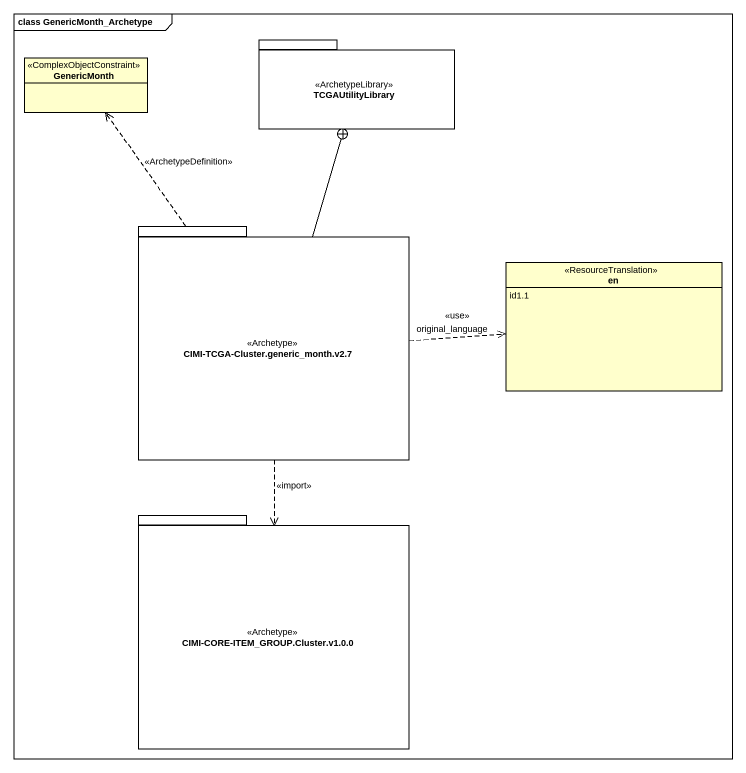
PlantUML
@startuml
mainframe class GenericMonth_Archetype
hide circle
hide empty members
package TCGAUtilityLibrary <<ArchetypeLibrary>> {
}
class GenericMonth <<ComplexObjectConstraint>>
package "CIMI-TCGA-Cluster.generic_month.v2.7" as CIMI_TCGA_Cluster_generic <<Archetype>> {
}
enum en <<ResourceTranslation>> {
  id1.1
}
package "CIMI-CORE-ITEM_GROUP.Cluster.v1.0.0" as CIMI_CORE_ITEM_GROUP <<Archetype>> {
}
CIMI_TCGA_Cluster_generic -up-+ TCGAUtilityLibrary
CIMI_TCGA_Cluster_generic .up.> GenericMonth : <<ArchetypeDefinition>>
CIMI_TCGA_Cluster_generic .right.> en : <<use>>\noriginal_language
CIMI_TCGA_Cluster_generic ..> CIMI_CORE_ITEM_GROUP : <<import>>
@enduml
